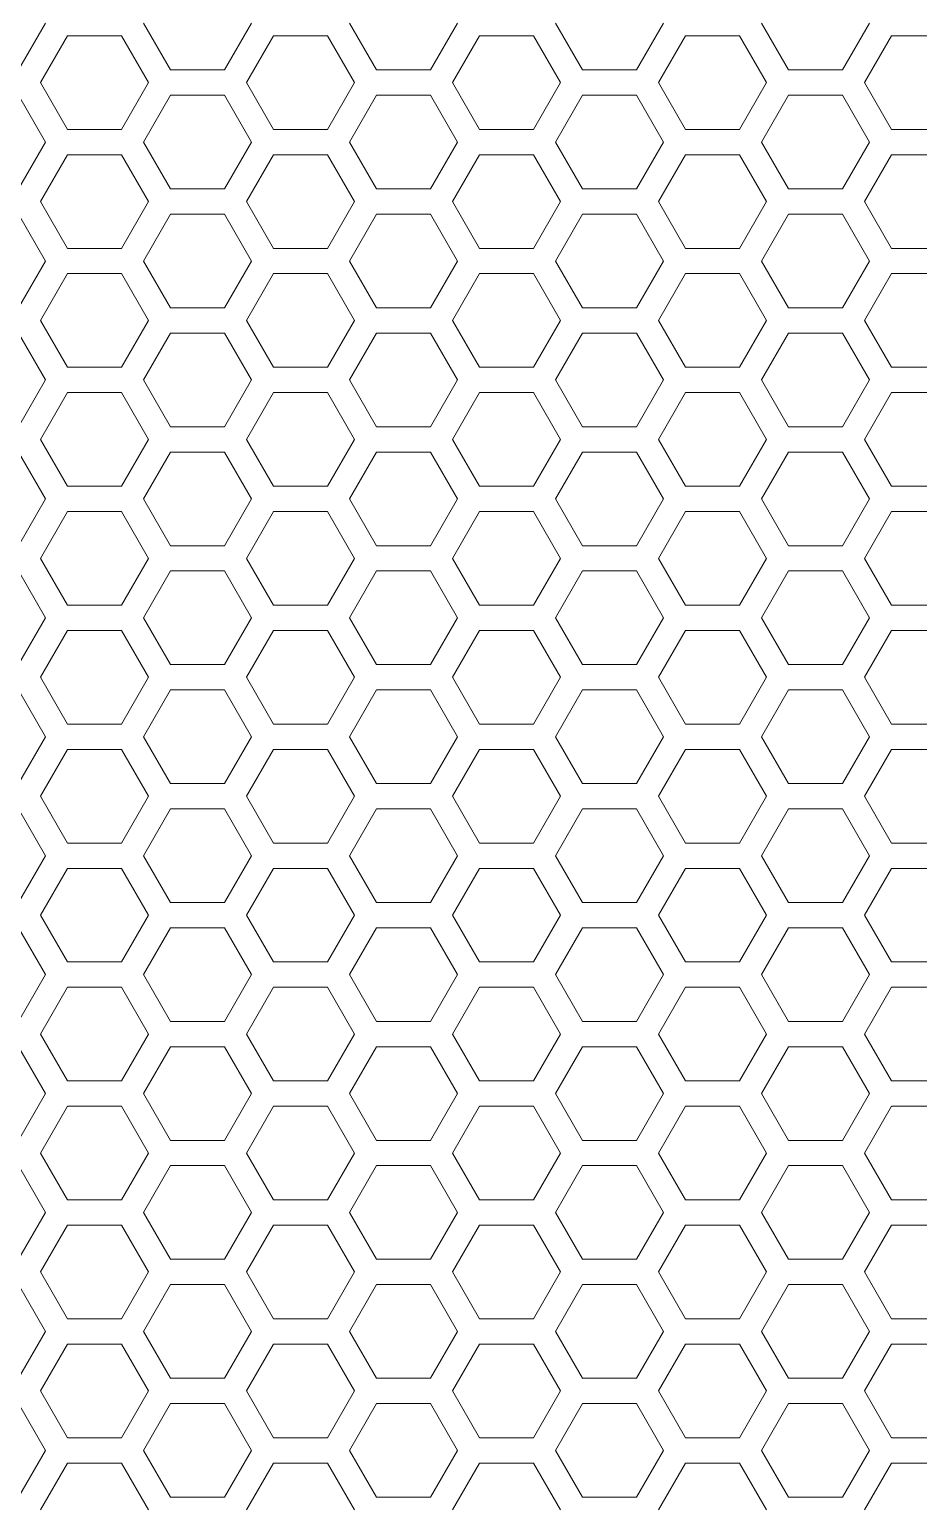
# Model space of a CAD drawing. Header units: millimetres. Extents: x 0 to 140, y -17 to 195.
# Drawn here: x 126.34 to 130.82, y 158.59 to 166.01 of the extents above; entities that cross this region are included whole.
import ezdxf

# ---------------------------------------------------------------- set-up
doc = ezdxf.new("R2010")
doc.units = ezdxf.units.MM
doc.layers.add('4203-42785_1_0', color=7, linetype='Continuous')

# ---------------------------------------------------------------- blocks, each defined once
blk = doc.blocks.new('a')
at = {"layer": '4203-42785_1_0', "color": 0, "linetype": 'ByBlock', "lineweight": 9}
for p, q in [((1509.9861, 474.0575), (1510.0928, 474.2424)), ((1510.4792, 474.2424), (1510.5859, 474.0575)), ((1510.7994, 474.0575), (1510.9061, 474.2424)), ((1511.2925, 474.2424), (1511.3992, 474.0575)), ((1511.6126, 474.0575), (1511.7193, 474.2424)), ((1512.1057, 474.2424), (1512.2124, 474.0575)), ((1512.4259, 474.0575), (1512.5326, 474.2424)), ((1512.919, 474.2424), (1513.0257, 474.0575)), ((1513.2391, 474.0575), (1513.3458, 474.2424)), ((1514.8656, 474.0575), (1514.9724, 474.2424)), ((1515.3587, 474.2424), (1515.4655, 474.0575)), ((1515.6789, 474.0575), (1515.7856, 474.2424)), ((1516.1721, 474.2424), (1516.2788, 474.0575)), ((1516.4922, 474.0575), (1516.5989, 474.2424)), ((1510.1793, 474.1925), (1510.0725, 474.0076)), ((1510.3927, 474.1925), (1510.1793, 474.1925)), ((1510.4994, 474.0076), (1510.3927, 474.1925)), ((1510.9926, 474.1925), (1510.8858, 474.0076)), ((1511.206, 474.1925), (1510.9926, 474.1925)), ((1511.3127, 474.0076), (1511.206, 474.1925)), ((1511.8058, 474.1925), (1511.6991, 474.0076)), ((1512.0192, 474.1925), (1511.8058, 474.1925)), ((1512.1259, 474.0076), (1512.0192, 474.1925)), ((1512.6191, 474.1925), (1512.5124, 474.0076)), ((1512.8325, 474.1925), (1512.6191, 474.1925)), ((1512.9393, 474.0076), (1512.8325, 474.1925)), ((1513.4323, 474.1925), (1513.3256, 474.0076)), ((1513.6457, 474.1925), (1513.4323, 474.1925)), ((1515.0588, 474.1925), (1514.9521, 474.0076)), ((1515.2723, 474.1925), (1515.0588, 474.1925)), ((1515.379, 474.0076), (1515.2723, 474.1925)), ((1515.8721, 474.1925), (1515.7654, 474.0076)), ((1516.0855, 474.1925), (1515.8721, 474.1925)), ((1516.1923, 474.0076), (1516.0855, 474.1925)), ((1510.5859, 474.0575), (1510.7994, 474.0575)), ((1511.3992, 474.0575), (1511.6126, 474.0575)), ((1512.2124, 474.0575), (1512.4259, 474.0575)), ((1513.0257, 474.0575), (1513.2391, 474.0575)), ((1515.4655, 474.0575), (1515.6789, 474.0575)), ((1516.2788, 474.0575), (1516.4922, 474.0575)), ((1510.0725, 474.0076), (1510.1793, 473.8227)), ((1510.3927, 473.8227), (1510.4994, 474.0076)), ((1510.8858, 474.0076), (1510.9926, 473.8227)), ((1511.206, 473.8227), (1511.3127, 474.0076)), ((1511.6991, 474.0076), (1511.8058, 473.8227)), ((1512.0192, 473.8227), (1512.1259, 474.0076)), ((1512.5124, 474.0076), (1512.6191, 473.8227)), ((1512.8325, 473.8227), (1512.9393, 474.0076)), ((1513.3256, 474.0076), (1513.4323, 473.8227)), ((1514.9521, 474.0076), (1515.0588, 473.8227)), ((1515.2723, 473.8227), (1515.379, 474.0076)), ((1515.7654, 474.0076), (1515.8721, 473.8227)), ((1516.0855, 473.8227), (1516.1923, 474.0076)), ((1510.0928, 473.7728), (1509.9861, 473.9577)), ((1510.5859, 473.9577), (1510.4792, 473.7728)), ((1510.7994, 473.9577), (1510.5859, 473.9577)), ((1510.9061, 473.7728), (1510.7994, 473.9577)), ((1511.3992, 473.9577), (1511.2925, 473.7728)), ((1511.6126, 473.9577), (1511.3992, 473.9577)), ((1511.7193, 473.7728), (1511.6126, 473.9577)), ((1512.2124, 473.9577), (1512.1057, 473.7728)), ((1512.4259, 473.9577), (1512.2124, 473.9577)), ((1512.5326, 473.7728), (1512.4259, 473.9577)), ((1513.0257, 473.9577), (1512.919, 473.7728)), ((1513.2391, 473.9577), (1513.0257, 473.9577)), ((1513.3458, 473.7728), (1513.2391, 473.9577)), ((1514.9724, 473.7728), (1514.8656, 473.9577)), ((1515.4655, 473.9577), (1515.3587, 473.7728)), ((1515.6789, 473.9577), (1515.4655, 473.9577)), ((1515.7856, 473.7728), (1515.6789, 473.9577)), ((1516.2788, 473.9577), (1516.1721, 473.7728)), ((1516.4922, 473.9577), (1516.2788, 473.9577)), ((1516.5989, 473.7728), (1516.4922, 473.9577)), ((1510.1793, 473.8227), (1510.3927, 473.8227)), ((1510.9926, 473.8227), (1511.206, 473.8227)), ((1511.8058, 473.8227), (1512.0192, 473.8227)), ((1512.6191, 473.8227), (1512.8325, 473.8227)), ((1513.4323, 473.8227), (1513.6457, 473.8227)), ((1515.0588, 473.8227), (1515.2723, 473.8227)), ((1515.8721, 473.8227), (1516.0855, 473.8227)), ((1509.9861, 473.588), (1510.0928, 473.7728)), ((1510.4792, 473.7728), (1510.5859, 473.588)), ((1510.7994, 473.588), (1510.9061, 473.7728)), ((1511.2925, 473.7728), (1511.3992, 473.588)), ((1511.6126, 473.588), (1511.7193, 473.7728)), ((1512.1057, 473.7728), (1512.2124, 473.588)), ((1512.4259, 473.588), (1512.5326, 473.7728)), ((1512.919, 473.7728), (1513.0257, 473.588)), ((1513.2391, 473.588), (1513.3458, 473.7728)), ((1514.8656, 473.588), (1514.9724, 473.7728)), ((1515.3587, 473.7728), (1515.4655, 473.588)), ((1515.6789, 473.588), (1515.7856, 473.7728)), ((1516.1721, 473.7728), (1516.2788, 473.588)), ((1516.4922, 473.588), (1516.5989, 473.7728)), ((1510.1793, 473.7229), (1510.0725, 473.538)), ((1510.3927, 473.7229), (1510.1793, 473.7229)), ((1510.4994, 473.538), (1510.3927, 473.7229)), ((1510.9926, 473.7229), (1510.8858, 473.538)), ((1511.206, 473.7229), (1510.9926, 473.7229)), ((1511.3127, 473.538), (1511.206, 473.7229)), ((1511.8058, 473.7229), (1511.6991, 473.538)), ((1512.0192, 473.7229), (1511.8058, 473.7229)), ((1512.1259, 473.538), (1512.0192, 473.7229)), ((1512.6191, 473.7229), (1512.5124, 473.538)), ((1512.8325, 473.7229), (1512.6191, 473.7229)), ((1512.9393, 473.538), (1512.8325, 473.7229)), ((1513.4323, 473.7229), (1513.3256, 473.538)), ((1513.6457, 473.7229), (1513.4323, 473.7229)), ((1515.0588, 473.7229), (1514.9521, 473.538)), ((1515.2723, 473.7229), (1515.0588, 473.7229)), ((1515.379, 473.538), (1515.2723, 473.7229)), ((1515.8721, 473.7229), (1515.7654, 473.538)), ((1516.0855, 473.7229), (1515.8721, 473.7229)), ((1516.1923, 473.538), (1516.0855, 473.7229)), ((1510.5859, 473.588), (1510.7994, 473.588)), ((1511.3992, 473.588), (1511.6126, 473.588)), ((1512.2124, 473.588), (1512.4259, 473.588)), ((1513.0257, 473.588), (1513.2391, 473.588)), ((1515.4655, 473.588), (1515.6789, 473.588)), ((1516.2788, 473.588), (1516.4922, 473.588)), ((1510.0725, 473.538), (1510.1793, 473.3532)), ((1510.3927, 473.3532), (1510.4994, 473.538)), ((1510.8858, 473.538), (1510.9926, 473.3532)), ((1511.206, 473.3532), (1511.3127, 473.538)), ((1511.6991, 473.538), (1511.8058, 473.3532)), ((1512.0192, 473.3532), (1512.1259, 473.538)), ((1512.5124, 473.538), (1512.6191, 473.3532)), ((1512.8325, 473.3532), (1512.9393, 473.538)), ((1513.3256, 473.538), (1513.4323, 473.3532)), ((1514.9521, 473.538), (1515.0588, 473.3532)), ((1515.2723, 473.3532), (1515.379, 473.538)), ((1515.7654, 473.538), (1515.8721, 473.3532)), ((1516.0855, 473.3532), (1516.1923, 473.538)), ((1510.0928, 473.3033), (1509.9861, 473.4881)), ((1510.5859, 473.4881), (1510.4792, 473.3033)), ((1510.7994, 473.4881), (1510.5859, 473.4881)), ((1510.9061, 473.3033), (1510.7994, 473.4881)), ((1511.3992, 473.4881), (1511.2925, 473.3033)), ((1511.6126, 473.4881), (1511.3992, 473.4881)), ((1511.7193, 473.3033), (1511.6126, 473.4881)), ((1512.2124, 473.4881), (1512.1057, 473.3033)), ((1512.4259, 473.4881), (1512.2124, 473.4881)), ((1512.5326, 473.3033), (1512.4259, 473.4881)), ((1513.0257, 473.4881), (1512.919, 473.3033)), ((1513.2391, 473.4881), (1513.0257, 473.4881)), ((1513.3458, 473.3033), (1513.2391, 473.4881)), ((1514.9724, 473.3033), (1514.8656, 473.4881)), ((1515.4655, 473.4881), (1515.3587, 473.3033)), ((1515.6789, 473.4881), (1515.4655, 473.4881)), ((1515.7856, 473.3033), (1515.6789, 473.4881)), ((1516.2788, 473.4881), (1516.1721, 473.3033)), ((1516.4922, 473.4881), (1516.2788, 473.4881)), ((1516.5989, 473.3033), (1516.4922, 473.4881)), ((1510.1793, 473.3532), (1510.3927, 473.3532)), ((1510.9926, 473.3532), (1511.206, 473.3532)), ((1511.8058, 473.3532), (1512.0192, 473.3532)), ((1512.6191, 473.3532), (1512.8325, 473.3532)), ((1513.4323, 473.3532), (1513.6457, 473.3532)), ((1515.0588, 473.3532), (1515.2723, 473.3532)), ((1515.8721, 473.3532), (1516.0855, 473.3532)), ((1509.9861, 473.1184), (1510.0928, 473.3033)), ((1510.4792, 473.3033), (1510.5859, 473.1184)), ((1510.7994, 473.1184), (1510.9061, 473.3033)), ((1511.2925, 473.3033), (1511.3992, 473.1184)), ((1511.6126, 473.1184), (1511.7193, 473.3033)), ((1512.1057, 473.3033), (1512.2124, 473.1184)), ((1512.4259, 473.1184), (1512.5326, 473.3033)), ((1512.919, 473.3033), (1513.0257, 473.1184)), ((1513.2391, 473.1184), (1513.3458, 473.3033)), ((1514.8656, 473.1184), (1514.9724, 473.3033)), ((1515.3587, 473.3033), (1515.4655, 473.1184)), ((1515.6789, 473.1184), (1515.7856, 473.3033)), ((1516.1721, 473.3033), (1516.2788, 473.1184)), ((1516.4922, 473.1184), (1516.5989, 473.3033)), ((1510.1793, 473.2534), (1510.0725, 473.0685)), ((1510.3927, 473.2534), (1510.1793, 473.2534)), ((1510.4994, 473.0685), (1510.3927, 473.2534)), ((1510.9926, 473.2534), (1510.8858, 473.0685)), ((1511.206, 473.2534), (1510.9926, 473.2534)), ((1511.3127, 473.0685), (1511.206, 473.2534)), ((1511.8058, 473.2534), (1511.6991, 473.0685)), ((1512.0192, 473.2534), (1511.8058, 473.2534)), ((1512.1259, 473.0685), (1512.0192, 473.2534)), ((1512.6191, 473.2534), (1512.5124, 473.0685)), ((1512.8325, 473.2534), (1512.6191, 473.2534)), ((1512.9393, 473.0685), (1512.8325, 473.2534)), ((1513.4323, 473.2534), (1513.3256, 473.0685)), ((1513.6457, 473.2534), (1513.4323, 473.2534)), ((1515.0588, 473.2534), (1514.9521, 473.0685)), ((1515.2723, 473.2534), (1515.0588, 473.2534)), ((1515.379, 473.0685), (1515.2723, 473.2534)), ((1515.8721, 473.2534), (1515.7654, 473.0685)), ((1516.0855, 473.2534), (1515.8721, 473.2534)), ((1516.1923, 473.0685), (1516.0855, 473.2534)), ((1510.5859, 473.1184), (1510.7994, 473.1184)), ((1511.3992, 473.1184), (1511.6126, 473.1184)), ((1512.2124, 473.1184), (1512.4259, 473.1184)), ((1513.0257, 473.1184), (1513.2391, 473.1184)), ((1515.4655, 473.1184), (1515.6789, 473.1184)), ((1516.2788, 473.1184), (1516.4922, 473.1184)), ((1510.0725, 473.0685), (1510.1793, 472.8836)), ((1510.3927, 472.8836), (1510.4994, 473.0685)), ((1510.8858, 473.0685), (1510.9926, 472.8836)), ((1511.206, 472.8836), (1511.3127, 473.0685)), ((1511.6991, 473.0685), (1511.8058, 472.8836)), ((1512.0192, 472.8836), (1512.1259, 473.0685)), ((1512.5124, 473.0685), (1512.6191, 472.8836)), ((1512.8325, 472.8836), (1512.9393, 473.0685)), ((1513.3256, 473.0685), (1513.4323, 472.8836)), ((1514.9521, 473.0685), (1515.0588, 472.8836)), ((1515.2723, 472.8836), (1515.379, 473.0685)), ((1515.7654, 473.0685), (1515.8721, 472.8836)), ((1516.0855, 472.8836), (1516.1923, 473.0685)), ((1510.0928, 472.8337), (1509.9861, 473.0186)), ((1510.5859, 473.0186), (1510.4792, 472.8337)), ((1510.7994, 473.0186), (1510.5859, 473.0186)), ((1510.9061, 472.8337), (1510.7994, 473.0186)), ((1511.3992, 473.0186), (1511.2925, 472.8337)), ((1511.6126, 473.0186), (1511.3992, 473.0186)), ((1511.7193, 472.8337), (1511.6126, 473.0186)), ((1512.2124, 473.0186), (1512.1057, 472.8337)), ((1512.4259, 473.0186), (1512.2124, 473.0186)), ((1512.5326, 472.8337), (1512.4259, 473.0186)), ((1513.0257, 473.0186), (1512.919, 472.8337)), ((1513.2391, 473.0186), (1513.0257, 473.0186)), ((1513.3458, 472.8337), (1513.2391, 473.0186)), ((1514.9724, 472.8337), (1514.8656, 473.0186)), ((1515.4655, 473.0186), (1515.3587, 472.8337)), ((1515.6789, 473.0186), (1515.4655, 473.0186)), ((1515.7856, 472.8337), (1515.6789, 473.0186)), ((1516.2788, 473.0186), (1516.1721, 472.8337)), ((1516.4922, 473.0186), (1516.2788, 473.0186)), ((1516.5989, 472.8337), (1516.4922, 473.0186)), ((1509.9861, 472.6489), (1510.0928, 472.8337)), ((1510.1793, 472.8836), (1510.3927, 472.8836)), ((1510.4792, 472.8337), (1510.5859, 472.6489)), ((1510.7994, 472.6489), (1510.9061, 472.8337)), ((1510.9926, 472.8836), (1511.206, 472.8836)), ((1511.2925, 472.8337), (1511.3992, 472.6489)), ((1511.6126, 472.6489), (1511.7193, 472.8337)), ((1511.8058, 472.8836), (1512.0192, 472.8836)), ((1512.1057, 472.8337), (1512.2124, 472.6489)), ((1512.4259, 472.6489), (1512.5326, 472.8337)), ((1512.6191, 472.8836), (1512.8325, 472.8836)), ((1512.919, 472.8337), (1513.0257, 472.6489)), ((1513.2391, 472.6489), (1513.3458, 472.8337)), ((1513.4323, 472.8836), (1513.6457, 472.8836)), ((1514.8656, 472.6489), (1514.9724, 472.8337)), ((1515.0588, 472.8836), (1515.2723, 472.8836)), ((1515.3587, 472.8337), (1515.4655, 472.6489)), ((1515.6789, 472.6489), (1515.7856, 472.8337)), ((1515.8721, 472.8836), (1516.0855, 472.8836)), ((1516.1721, 472.8337), (1516.2788, 472.6489)), ((1516.4922, 472.6489), (1516.5989, 472.8337)), ((1510.1793, 472.7838), (1510.0725, 472.599)), ((1510.3927, 472.7838), (1510.1793, 472.7838)), ((1510.4994, 472.599), (1510.3927, 472.7838)), ((1510.9926, 472.7838), (1510.8858, 472.599)), ((1511.206, 472.7838), (1510.9926, 472.7838)), ((1511.3127, 472.599), (1511.206, 472.7838)), ((1511.8058, 472.7838), (1511.6991, 472.599)), ((1512.0192, 472.7838), (1511.8058, 472.7838)), ((1512.1259, 472.599), (1512.0192, 472.7838)), ((1512.6191, 472.7838), (1512.5124, 472.599)), ((1512.8325, 472.7838), (1512.6191, 472.7838)), ((1512.9393, 472.599), (1512.8325, 472.7838)), ((1513.4323, 472.7838), (1513.3256, 472.599)), ((1513.6457, 472.7838), (1513.4323, 472.7838)), ((1515.0588, 472.7838), (1514.9521, 472.599)), ((1515.2723, 472.7838), (1515.0588, 472.7838)), ((1515.379, 472.599), (1515.2723, 472.7838)), ((1515.8721, 472.7838), (1515.7654, 472.599)), ((1516.0855, 472.7838), (1515.8721, 472.7838)), ((1516.1923, 472.599), (1516.0855, 472.7838)), ((1510.0725, 472.599), (1510.1793, 472.4141)), ((1510.3927, 472.4141), (1510.4994, 472.599)), ((1510.5859, 472.6489), (1510.7994, 472.6489)), ((1510.8858, 472.599), (1510.9926, 472.4141)), ((1511.206, 472.4141), (1511.3127, 472.599)), ((1511.3992, 472.6489), (1511.6126, 472.6489)), ((1511.6991, 472.599), (1511.8058, 472.4141)), ((1512.0192, 472.4141), (1512.1259, 472.599)), ((1512.2124, 472.6489), (1512.4259, 472.6489)), ((1512.5124, 472.599), (1512.6191, 472.4141)), ((1512.8325, 472.4141), (1512.9393, 472.599)), ((1513.0257, 472.6489), (1513.2391, 472.6489)), ((1513.3256, 472.599), (1513.4323, 472.4141)), ((1514.9521, 472.599), (1515.0588, 472.4141)), ((1515.2723, 472.4141), (1515.379, 472.599)), ((1515.4655, 472.6489), (1515.6789, 472.6489)), ((1515.7654, 472.599), (1515.8721, 472.4141)), ((1516.0855, 472.4141), (1516.1923, 472.599)), ((1516.2788, 472.6489), (1516.4922, 472.6489)), ((1510.0928, 472.3642), (1509.9861, 472.5491)), ((1510.5859, 472.5491), (1510.4792, 472.3642)), ((1510.7994, 472.5491), (1510.5859, 472.5491)), ((1510.9061, 472.3642), (1510.7994, 472.5491)), ((1511.3992, 472.5491), (1511.2925, 472.3642)), ((1511.6126, 472.5491), (1511.3992, 472.5491)), ((1511.7193, 472.3642), (1511.6126, 472.5491)), ((1512.2124, 472.5491), (1512.1057, 472.3642)), ((1512.4259, 472.5491), (1512.2124, 472.5491)), ((1512.5326, 472.3642), (1512.4259, 472.5491)), ((1513.0257, 472.5491), (1512.919, 472.3642)), ((1513.2391, 472.5491), (1513.0257, 472.5491)), ((1513.3458, 472.3642), (1513.2391, 472.5491)), ((1514.9724, 472.3642), (1514.8656, 472.5491)), ((1515.4655, 472.5491), (1515.3587, 472.3642)), ((1515.6789, 472.5491), (1515.4655, 472.5491)), ((1515.7856, 472.3642), (1515.6789, 472.5491)), ((1516.2788, 472.5491), (1516.1721, 472.3642)), ((1516.4922, 472.5491), (1516.2788, 472.5491)), ((1516.5989, 472.3642), (1516.4922, 472.5491)), ((1509.9861, 472.1793), (1510.0928, 472.3642)), ((1510.1793, 472.4141), (1510.3927, 472.4141)), ((1510.4792, 472.3642), (1510.5859, 472.1793)), ((1510.7994, 472.1793), (1510.9061, 472.3642)), ((1510.9926, 472.4141), (1511.206, 472.4141)), ((1511.2925, 472.3642), (1511.3992, 472.1793)), ((1511.6126, 472.1793), (1511.7193, 472.3642)), ((1511.8058, 472.4141), (1512.0192, 472.4141)), ((1512.1057, 472.3642), (1512.2124, 472.1793)), ((1512.4259, 472.1793), (1512.5326, 472.3642)), ((1512.6191, 472.4141), (1512.8325, 472.4141)), ((1512.919, 472.3642), (1513.0257, 472.1793)), ((1513.2391, 472.1793), (1513.3458, 472.3642)), ((1513.4323, 472.4141), (1513.6457, 472.4141)), ((1514.8656, 472.1793), (1514.9724, 472.3642)), ((1515.0588, 472.4141), (1515.2723, 472.4141)), ((1515.3587, 472.3642), (1515.4655, 472.1793)), ((1515.6789, 472.1793), (1515.7856, 472.3642)), ((1515.8721, 472.4141), (1516.0855, 472.4141)), ((1516.1721, 472.3642), (1516.2788, 472.1793)), ((1516.4922, 472.1793), (1516.5989, 472.3642)), ((1510.1793, 472.3143), (1510.0725, 472.1294)), ((1510.3927, 472.3143), (1510.1793, 472.3143)), ((1510.4994, 472.1294), (1510.3927, 472.3143)), ((1510.9926, 472.3143), (1510.8858, 472.1294)), ((1511.206, 472.3143), (1510.9926, 472.3143)), ((1511.3127, 472.1294), (1511.206, 472.3143)), ((1511.8058, 472.3143), (1511.6991, 472.1294)), ((1512.0192, 472.3143), (1511.8058, 472.3143)), ((1512.1259, 472.1294), (1512.0192, 472.3143)), ((1512.6191, 472.3143), (1512.5124, 472.1294)), ((1512.8325, 472.3143), (1512.6191, 472.3143)), ((1512.9393, 472.1294), (1512.8325, 472.3143)), ((1513.4323, 472.3143), (1513.3256, 472.1294)), ((1513.6457, 472.3143), (1513.4323, 472.3143)), ((1515.0588, 472.3143), (1514.9521, 472.1294)), ((1515.2723, 472.3143), (1515.0588, 472.3143)), ((1515.379, 472.1294), (1515.2723, 472.3143)), ((1515.8721, 472.3143), (1515.7654, 472.1294)), ((1516.0855, 472.3143), (1515.8721, 472.3143)), ((1516.1923, 472.1294), (1516.0855, 472.3143)), ((1510.0725, 472.1294), (1510.1793, 471.9446)), ((1510.3927, 471.9446), (1510.4994, 472.1294)), ((1510.5859, 472.1793), (1510.7994, 472.1793)), ((1510.8858, 472.1294), (1510.9926, 471.9446)), ((1511.206, 471.9446), (1511.3127, 472.1294)), ((1511.3992, 472.1793), (1511.6126, 472.1793)), ((1511.6991, 472.1294), (1511.8058, 471.9446)), ((1512.0192, 471.9446), (1512.1259, 472.1294)), ((1512.2124, 472.1793), (1512.4259, 472.1793)), ((1512.5124, 472.1294), (1512.6191, 471.9446)), ((1512.8325, 471.9446), (1512.9393, 472.1294)), ((1513.0257, 472.1793), (1513.2391, 472.1793)), ((1513.3256, 472.1294), (1513.4323, 471.9446)), ((1514.9521, 472.1294), (1515.0588, 471.9446)), ((1515.2723, 471.9446), (1515.379, 472.1294)), ((1515.4655, 472.1793), (1515.6789, 472.1793)), ((1515.7654, 472.1294), (1515.8721, 471.9446)), ((1516.0855, 471.9446), (1516.1923, 472.1294)), ((1516.2788, 472.1793), (1516.4922, 472.1793)), ((1510.0928, 471.8946), (1509.9861, 472.0795)), ((1510.5859, 472.0795), (1510.4792, 471.8946)), ((1510.7994, 472.0795), (1510.5859, 472.0795)), ((1510.9061, 471.8946), (1510.7994, 472.0795)), ((1511.3992, 472.0795), (1511.2925, 471.8946)), ((1511.6126, 472.0795), (1511.3992, 472.0795)), ((1511.7193, 471.8946), (1511.6126, 472.0795)), ((1512.2124, 472.0795), (1512.1057, 471.8946)), ((1512.4259, 472.0795), (1512.2124, 472.0795)), ((1512.5326, 471.8946), (1512.4259, 472.0795)), ((1513.0257, 472.0795), (1512.919, 471.8946)), ((1513.2391, 472.0795), (1513.0257, 472.0795)), ((1513.3458, 471.8946), (1513.2391, 472.0795)), ((1514.9724, 471.8946), (1514.8656, 472.0795)), ((1515.4655, 472.0795), (1515.3587, 471.8946)), ((1515.6789, 472.0795), (1515.4655, 472.0795)), ((1515.7856, 471.8946), (1515.6789, 472.0795)), ((1516.2788, 472.0795), (1516.1721, 471.8946)), ((1516.4922, 472.0795), (1516.2788, 472.0795)), ((1516.5989, 471.8946), (1516.4922, 472.0795)), ((1509.9861, 471.7098), (1510.0928, 471.8946)), ((1510.1793, 471.9446), (1510.3927, 471.9446)), ((1510.4792, 471.8946), (1510.5859, 471.7098)), ((1510.7994, 471.7098), (1510.9061, 471.8946)), ((1510.9926, 471.9446), (1511.206, 471.9446)), ((1511.2925, 471.8946), (1511.3992, 471.7098)), ((1511.6126, 471.7098), (1511.7193, 471.8946)), ((1511.8058, 471.9446), (1512.0192, 471.9446)), ((1512.1057, 471.8946), (1512.2124, 471.7098)), ((1512.4259, 471.7098), (1512.5326, 471.8946)), ((1512.6191, 471.9446), (1512.8325, 471.9446)), ((1512.919, 471.8946), (1513.0257, 471.7098)), ((1513.2391, 471.7098), (1513.3458, 471.8946)), ((1513.4323, 471.9446), (1513.6457, 471.9446)), ((1514.8656, 471.7098), (1514.9724, 471.8946)), ((1515.0588, 471.9446), (1515.2723, 471.9446)), ((1515.3587, 471.8946), (1515.4655, 471.7098)), ((1515.6789, 471.7098), (1515.7856, 471.8946)), ((1515.8721, 471.9446), (1516.0855, 471.9446)), ((1516.1721, 471.8946), (1516.2788, 471.7098)), ((1516.4922, 471.7098), (1516.5989, 471.8946)), ((1510.1793, 471.8447), (1510.0725, 471.6599)), ((1510.3927, 471.8447), (1510.1793, 471.8447)), ((1510.4994, 471.6599), (1510.3927, 471.8447)), ((1510.9926, 471.8447), (1510.8858, 471.6599)), ((1511.206, 471.8447), (1510.9926, 471.8447)), ((1511.3127, 471.6599), (1511.206, 471.8447)), ((1511.8058, 471.8447), (1511.6991, 471.6599)), ((1512.0192, 471.8447), (1511.8058, 471.8447)), ((1512.1259, 471.6599), (1512.0192, 471.8447)), ((1512.6191, 471.8447), (1512.5124, 471.6599)), ((1512.8325, 471.8447), (1512.6191, 471.8447)), ((1512.9393, 471.6599), (1512.8325, 471.8447)), ((1513.4323, 471.8447), (1513.3256, 471.6599)), ((1513.6457, 471.8447), (1513.4323, 471.8447)), ((1515.0588, 471.8447), (1514.9521, 471.6599)), ((1515.2723, 471.8447), (1515.0588, 471.8447)), ((1515.379, 471.6599), (1515.2723, 471.8447)), ((1515.8721, 471.8447), (1515.7654, 471.6599)), ((1516.0855, 471.8447), (1515.8721, 471.8447)), ((1516.1923, 471.6599), (1516.0855, 471.8447)), ((1510.5859, 471.7098), (1510.7994, 471.7098)), ((1511.3992, 471.7098), (1511.6126, 471.7098)), ((1512.2124, 471.7098), (1512.4259, 471.7098)), ((1513.0257, 471.7098), (1513.2391, 471.7098)), ((1515.4655, 471.7098), (1515.6789, 471.7098)), ((1516.2788, 471.7098), (1516.4922, 471.7098)), ((1510.0928, 471.4251), (1509.9861, 471.61)), ((1510.0725, 471.6599), (1510.1793, 471.475)), ((1510.3927, 471.475), (1510.4994, 471.6599)), ((1510.5859, 471.61), (1510.4792, 471.4251)), ((1510.7994, 471.61), (1510.5859, 471.61)), ((1510.9061, 471.4251), (1510.7994, 471.61)), ((1510.8858, 471.6599), (1510.9926, 471.475)), ((1511.206, 471.475), (1511.3127, 471.6599)), ((1511.3992, 471.61), (1511.2925, 471.4251)), ((1511.6126, 471.61), (1511.3992, 471.61)), ((1511.7193, 471.4251), (1511.6126, 471.61)), ((1511.6991, 471.6599), (1511.8058, 471.475)), ((1512.0192, 471.475), (1512.1259, 471.6599)), ((1512.2124, 471.61), (1512.1057, 471.4251)), ((1512.4259, 471.61), (1512.2124, 471.61)), ((1512.5326, 471.4251), (1512.4259, 471.61)), ((1512.5124, 471.6599), (1512.6191, 471.475)), ((1512.8325, 471.475), (1512.9393, 471.6599)), ((1513.0257, 471.61), (1512.919, 471.4251)), ((1513.2391, 471.61), (1513.0257, 471.61)), ((1513.3458, 471.4251), (1513.2391, 471.61)), ((1513.3256, 471.6599), (1513.4323, 471.475)), ((1514.9724, 471.4251), (1514.8656, 471.61)), ((1514.9521, 471.6599), (1515.0588, 471.475)), ((1515.2723, 471.475), (1515.379, 471.6599)), ((1515.4655, 471.61), (1515.3587, 471.4251)), ((1515.6789, 471.61), (1515.4655, 471.61)), ((1515.7856, 471.4251), (1515.6789, 471.61)), ((1515.7654, 471.6599), (1515.8721, 471.475)), ((1516.0855, 471.475), (1516.1923, 471.6599)), ((1516.2788, 471.61), (1516.1721, 471.4251)), ((1516.4922, 471.61), (1516.2788, 471.61)), ((1516.5989, 471.4251), (1516.4922, 471.61)), ((1510.1793, 471.475), (1510.3927, 471.475)), ((1510.9926, 471.475), (1511.206, 471.475)), ((1511.8058, 471.475), (1512.0192, 471.475)), ((1512.6191, 471.475), (1512.8325, 471.475)), ((1513.4323, 471.475), (1513.6457, 471.475)), ((1515.0588, 471.475), (1515.2723, 471.475)), ((1515.8721, 471.475), (1516.0855, 471.475)), ((1509.9861, 471.2402), (1510.0928, 471.4251)), ((1510.1793, 471.3752), (1510.0725, 471.1903)), ((1510.3927, 471.3752), (1510.1793, 471.3752)), ((1510.4994, 471.1903), (1510.3927, 471.3752)), ((1510.4792, 471.4251), (1510.5859, 471.2402)), ((1510.7994, 471.2402), (1510.9061, 471.4251)), ((1510.9926, 471.3752), (1510.8858, 471.1903)), ((1511.206, 471.3752), (1510.9926, 471.3752)), ((1511.3127, 471.1903), (1511.206, 471.3752)), ((1511.2925, 471.4251), (1511.3992, 471.2402)), ((1511.6126, 471.2402), (1511.7193, 471.4251)), ((1511.8058, 471.3752), (1511.6991, 471.1903)), ((1512.0192, 471.3752), (1511.8058, 471.3752)), ((1512.1259, 471.1903), (1512.0192, 471.3752)), ((1512.1057, 471.4251), (1512.2124, 471.2402)), ((1512.4259, 471.2402), (1512.5326, 471.4251)), ((1512.6191, 471.3752), (1512.5124, 471.1903)), ((1512.8325, 471.3752), (1512.6191, 471.3752)), ((1512.9393, 471.1903), (1512.8325, 471.3752)), ((1512.919, 471.4251), (1513.0257, 471.2402)), ((1513.2391, 471.2402), (1513.3458, 471.4251)), ((1513.4323, 471.3752), (1513.3256, 471.1903)), ((1513.6457, 471.3752), (1513.4323, 471.3752)), ((1514.8656, 471.2402), (1514.9724, 471.4251)), ((1515.0588, 471.3752), (1514.9521, 471.1903)), ((1515.2723, 471.3752), (1515.0588, 471.3752)), ((1515.379, 471.1903), (1515.2723, 471.3752)), ((1515.3587, 471.4251), (1515.4655, 471.2402)), ((1515.6789, 471.2402), (1515.7856, 471.4251)), ((1515.8721, 471.3752), (1515.7654, 471.1903)), ((1516.0855, 471.3752), (1515.8721, 471.3752)), ((1516.1923, 471.1903), (1516.0855, 471.3752)), ((1516.1721, 471.4251), (1516.2788, 471.2402)), ((1516.4922, 471.2402), (1516.5989, 471.4251)), ((1510.5859, 471.2402), (1510.7994, 471.2402)), ((1511.3992, 471.2402), (1511.6126, 471.2402)), ((1512.2124, 471.2402), (1512.4259, 471.2402)), ((1513.0257, 471.2402), (1513.2391, 471.2402)), ((1515.4655, 471.2402), (1515.6789, 471.2402)), ((1516.2788, 471.2402), (1516.4922, 471.2402)), ((1510.0928, 470.9556), (1509.9861, 471.1404)), ((1510.0725, 471.1903), (1510.1793, 471.0055)), ((1510.3927, 471.0055), (1510.4994, 471.1903)), ((1510.5859, 471.1404), (1510.4792, 470.9556)), ((1510.7994, 471.1404), (1510.5859, 471.1404)), ((1510.9061, 470.9556), (1510.7994, 471.1404)), ((1510.8858, 471.1903), (1510.9926, 471.0055)), ((1511.206, 471.0055), (1511.3127, 471.1903)), ((1511.3992, 471.1404), (1511.2925, 470.9556)), ((1511.6126, 471.1404), (1511.3992, 471.1404)), ((1511.7193, 470.9556), (1511.6126, 471.1404)), ((1511.6991, 471.1903), (1511.8058, 471.0055)), ((1512.0192, 471.0055), (1512.1259, 471.1903)), ((1512.2124, 471.1404), (1512.1057, 470.9556)), ((1512.4259, 471.1404), (1512.2124, 471.1404)), ((1512.5326, 470.9556), (1512.4259, 471.1404)), ((1512.5124, 471.1903), (1512.6191, 471.0055)), ((1512.8325, 471.0055), (1512.9393, 471.1903)), ((1513.0257, 471.1404), (1512.919, 470.9556)), ((1513.2391, 471.1404), (1513.0257, 471.1404)), ((1513.3458, 470.9556), (1513.2391, 471.1404)), ((1513.3256, 471.1903), (1513.4323, 471.0055)), ((1514.9724, 470.9556), (1514.8656, 471.1404)), ((1514.9521, 471.1903), (1515.0588, 471.0055)), ((1515.2723, 471.0055), (1515.379, 471.1903)), ((1515.4655, 471.1404), (1515.3587, 470.9556)), ((1515.6789, 471.1404), (1515.4655, 471.1404)), ((1515.7856, 470.9556), (1515.6789, 471.1404)), ((1515.7654, 471.1903), (1515.8721, 471.0055)), ((1516.0855, 471.0055), (1516.1923, 471.1903)), ((1516.2788, 471.1404), (1516.1721, 470.9556)), ((1516.4922, 471.1404), (1516.2788, 471.1404)), ((1516.5989, 470.9556), (1516.4922, 471.1404)), ((1510.1793, 471.0055), (1510.3927, 471.0055)), ((1510.9926, 471.0055), (1511.206, 471.0055)), ((1511.8058, 471.0055), (1512.0192, 471.0055)), ((1512.6191, 471.0055), (1512.8325, 471.0055)), ((1513.4323, 471.0055), (1513.6457, 471.0055)), ((1515.0588, 471.0055), (1515.2723, 471.0055)), ((1515.8721, 471.0055), (1516.0855, 471.0055)), ((1509.9861, 470.7707), (1510.0928, 470.9556)), ((1510.1793, 470.9056), (1510.0725, 470.7208)), ((1510.3927, 470.9056), (1510.1793, 470.9056)), ((1510.4994, 470.7208), (1510.3927, 470.9056)), ((1510.4792, 470.9556), (1510.5859, 470.7707)), ((1510.7994, 470.7707), (1510.9061, 470.9556)), ((1510.9926, 470.9056), (1510.8858, 470.7208)), ((1511.206, 470.9056), (1510.9926, 470.9056)), ((1511.3127, 470.7208), (1511.206, 470.9056)), ((1511.2925, 470.9556), (1511.3992, 470.7707)), ((1511.6126, 470.7707), (1511.7193, 470.9556)), ((1511.8058, 470.9056), (1511.6991, 470.7208)), ((1512.0192, 470.9056), (1511.8058, 470.9056)), ((1512.1259, 470.7208), (1512.0192, 470.9056)), ((1512.1057, 470.9556), (1512.2124, 470.7707)), ((1512.4259, 470.7707), (1512.5326, 470.9556)), ((1512.6191, 470.9056), (1512.5124, 470.7208)), ((1512.8325, 470.9056), (1512.6191, 470.9056)), ((1512.9393, 470.7208), (1512.8325, 470.9056)), ((1512.919, 470.9556), (1513.0257, 470.7707)), ((1513.2391, 470.7707), (1513.3458, 470.9556)), ((1513.4323, 470.9056), (1513.3256, 470.7208)), ((1513.6457, 470.9056), (1513.4323, 470.9056)), ((1514.8656, 470.7707), (1514.9724, 470.9556)), ((1515.0588, 470.9056), (1514.9521, 470.7208)), ((1515.2723, 470.9056), (1515.0588, 470.9056)), ((1515.379, 470.7208), (1515.2723, 470.9056)), ((1515.3587, 470.9556), (1515.4655, 470.7707)), ((1515.6789, 470.7707), (1515.7856, 470.9556)), ((1515.8721, 470.9056), (1515.7654, 470.7208)), ((1516.0855, 470.9056), (1515.8721, 470.9056)), ((1516.1923, 470.7208), (1516.0855, 470.9056)), ((1516.1721, 470.9556), (1516.2788, 470.7707)), ((1516.4922, 470.7707), (1516.5989, 470.9556)), ((1510.5859, 470.7707), (1510.7994, 470.7707)), ((1511.3992, 470.7707), (1511.6126, 470.7707)), ((1512.2124, 470.7707), (1512.4259, 470.7707)), ((1513.0257, 470.7707), (1513.2391, 470.7707)), ((1515.4655, 470.7707), (1515.6789, 470.7707)), ((1516.2788, 470.7707), (1516.4922, 470.7707)), ((1510.0725, 470.7208), (1510.1793, 470.5359)), ((1510.3927, 470.5359), (1510.4994, 470.7208)), ((1510.8858, 470.7208), (1510.9926, 470.5359)), ((1511.206, 470.5359), (1511.3127, 470.7208)), ((1511.6991, 470.7208), (1511.8058, 470.5359)), ((1512.0192, 470.5359), (1512.1259, 470.7208)), ((1512.5124, 470.7208), (1512.6191, 470.5359)), ((1512.8325, 470.5359), (1512.9393, 470.7208)), ((1513.3256, 470.7208), (1513.4323, 470.5359)), ((1514.9521, 470.7208), (1515.0588, 470.5359)), ((1515.2723, 470.5359), (1515.379, 470.7208)), ((1515.7654, 470.7208), (1515.8721, 470.5359)), ((1516.0855, 470.5359), (1516.1923, 470.7208)), ((1510.0928, 470.486), (1509.9861, 470.6709)), ((1510.5859, 470.6709), (1510.4792, 470.486)), ((1510.7994, 470.6709), (1510.5859, 470.6709)), ((1510.9061, 470.486), (1510.7994, 470.6709)), ((1511.3992, 470.6709), (1511.2925, 470.486)), ((1511.6126, 470.6709), (1511.3992, 470.6709)), ((1511.7193, 470.486), (1511.6126, 470.6709)), ((1512.2124, 470.6709), (1512.1057, 470.486)), ((1512.4259, 470.6709), (1512.2124, 470.6709)), ((1512.5326, 470.486), (1512.4259, 470.6709)), ((1513.0257, 470.6709), (1512.919, 470.486)), ((1513.2391, 470.6709), (1513.0257, 470.6709)), ((1513.3458, 470.486), (1513.2391, 470.6709)), ((1514.9724, 470.486), (1514.8656, 470.6709)), ((1515.4655, 470.6709), (1515.3587, 470.486)), ((1515.6789, 470.6709), (1515.4655, 470.6709)), ((1515.7856, 470.486), (1515.6789, 470.6709)), ((1516.2788, 470.6709), (1516.1721, 470.486)), ((1516.4922, 470.6709), (1516.2788, 470.6709)), ((1516.5989, 470.486), (1516.4922, 470.6709)), ((1510.1793, 470.5359), (1510.3927, 470.5359)), ((1510.9926, 470.5359), (1511.206, 470.5359)), ((1511.8058, 470.5359), (1512.0192, 470.5359)), ((1512.6191, 470.5359), (1512.8325, 470.5359)), ((1513.4323, 470.5359), (1513.6457, 470.5359)), ((1515.0588, 470.5359), (1515.2723, 470.5359)), ((1515.8721, 470.5359), (1516.0855, 470.5359)), ((1509.9861, 470.3011), (1510.0928, 470.486)), ((1510.4792, 470.486), (1510.5859, 470.3011)), ((1510.7994, 470.3011), (1510.9061, 470.486)), ((1511.2925, 470.486), (1511.3992, 470.3011)), ((1511.6126, 470.3011), (1511.7193, 470.486)), ((1512.1057, 470.486), (1512.2124, 470.3011)), ((1512.4259, 470.3011), (1512.5326, 470.486)), ((1512.919, 470.486), (1513.0257, 470.3011)), ((1513.2391, 470.3011), (1513.3458, 470.486)), ((1514.8656, 470.3011), (1514.9724, 470.486)), ((1515.3587, 470.486), (1515.4655, 470.3011)), ((1515.6789, 470.3011), (1515.7856, 470.486)), ((1516.1721, 470.486), (1516.2788, 470.3011)), ((1516.4922, 470.3011), (1516.5989, 470.486)), ((1510.1793, 470.4361), (1510.0725, 470.2512)), ((1510.3927, 470.4361), (1510.1793, 470.4361)), ((1510.4994, 470.2512), (1510.3927, 470.4361)), ((1510.9926, 470.4361), (1510.8858, 470.2512)), ((1511.206, 470.4361), (1510.9926, 470.4361)), ((1511.3127, 470.2512), (1511.206, 470.4361)), ((1511.8058, 470.4361), (1511.6991, 470.2512)), ((1512.0192, 470.4361), (1511.8058, 470.4361)), ((1512.1259, 470.2512), (1512.0192, 470.4361)), ((1512.6191, 470.4361), (1512.5124, 470.2512)), ((1512.8325, 470.4361), (1512.6191, 470.4361)), ((1512.9393, 470.2512), (1512.8325, 470.4361)), ((1513.4323, 470.4361), (1513.3256, 470.2512)), ((1513.6457, 470.4361), (1513.4323, 470.4361)), ((1515.0588, 470.4361), (1514.9521, 470.2512)), ((1515.2723, 470.4361), (1515.0588, 470.4361)), ((1515.379, 470.2512), (1515.2723, 470.4361)), ((1515.8721, 470.4361), (1515.7654, 470.2512)), ((1516.0855, 470.4361), (1515.8721, 470.4361)), ((1516.1923, 470.2512), (1516.0855, 470.4361)), ((1510.5859, 470.3011), (1510.7994, 470.3011)), ((1511.3992, 470.3011), (1511.6126, 470.3011)), ((1512.2124, 470.3011), (1512.4259, 470.3011)), ((1513.0257, 470.3011), (1513.2391, 470.3011)), ((1515.4655, 470.3011), (1515.6789, 470.3011)), ((1516.2788, 470.3011), (1516.4922, 470.3011)), ((1510.0725, 470.2512), (1510.1793, 470.0664)), ((1510.3927, 470.0664), (1510.4994, 470.2512)), ((1510.8858, 470.2512), (1510.9926, 470.0664)), ((1511.206, 470.0664), (1511.3127, 470.2512)), ((1511.6991, 470.2512), (1511.8058, 470.0664)), ((1512.0192, 470.0664), (1512.1259, 470.2512)), ((1512.5124, 470.2512), (1512.6191, 470.0664)), ((1512.8325, 470.0664), (1512.9393, 470.2512)), ((1513.3256, 470.2512), (1513.4323, 470.0664)), ((1514.9521, 470.2512), (1515.0588, 470.0664)), ((1515.2723, 470.0664), (1515.379, 470.2512)), ((1515.7654, 470.2512), (1515.8721, 470.0664)), ((1516.0855, 470.0664), (1516.1923, 470.2512)), ((1510.0928, 470.0165), (1509.9861, 470.2013)), ((1510.5859, 470.2013), (1510.4792, 470.0165)), ((1510.7994, 470.2013), (1510.5859, 470.2013)), ((1510.9061, 470.0165), (1510.7994, 470.2013)), ((1511.3992, 470.2013), (1511.2925, 470.0165)), ((1511.6126, 470.2013), (1511.3992, 470.2013)), ((1511.7193, 470.0165), (1511.6126, 470.2013)), ((1512.2124, 470.2013), (1512.1057, 470.0165)), ((1512.4259, 470.2013), (1512.2124, 470.2013)), ((1512.5326, 470.0165), (1512.4259, 470.2013)), ((1513.0257, 470.2013), (1512.919, 470.0165)), ((1513.2391, 470.2013), (1513.0257, 470.2013)), ((1513.3458, 470.0165), (1513.2391, 470.2013)), ((1514.9724, 470.0165), (1514.8656, 470.2013)), ((1515.4655, 470.2013), (1515.3587, 470.0165)), ((1515.6789, 470.2013), (1515.4655, 470.2013)), ((1515.7856, 470.0165), (1515.6789, 470.2013)), ((1516.2788, 470.2013), (1516.1721, 470.0165)), ((1516.4922, 470.2013), (1516.2788, 470.2013)), ((1516.5989, 470.0165), (1516.4922, 470.2013)), ((1510.1793, 470.0664), (1510.3927, 470.0664)), ((1510.9926, 470.0664), (1511.206, 470.0664)), ((1511.8058, 470.0664), (1512.0192, 470.0664)), ((1512.6191, 470.0664), (1512.8325, 470.0664)), ((1513.4323, 470.0664), (1513.6457, 470.0664)), ((1515.0588, 470.0664), (1515.2723, 470.0664)), ((1515.8721, 470.0664), (1516.0855, 470.0664)), ((1509.9861, 469.8316), (1510.0928, 470.0165)), ((1510.4792, 470.0165), (1510.5859, 469.8316)), ((1510.7994, 469.8316), (1510.9061, 470.0165)), ((1511.2925, 470.0165), (1511.3992, 469.8316)), ((1511.6126, 469.8316), (1511.7193, 470.0165)), ((1512.1057, 470.0165), (1512.2124, 469.8316)), ((1512.4259, 469.8316), (1512.5326, 470.0165)), ((1512.919, 470.0165), (1513.0257, 469.8316)), ((1513.2391, 469.8316), (1513.3458, 470.0165)), ((1514.8656, 469.8316), (1514.9724, 470.0165)), ((1515.3587, 470.0165), (1515.4655, 469.8316)), ((1515.6789, 469.8316), (1515.7856, 470.0165)), ((1516.1721, 470.0165), (1516.2788, 469.8316)), ((1516.4922, 469.8316), (1516.5989, 470.0165)), ((1510.1793, 469.9666), (1510.0725, 469.7817)), ((1510.3927, 469.9666), (1510.1793, 469.9666)), ((1510.4994, 469.7817), (1510.3927, 469.9666)), ((1510.9926, 469.9666), (1510.8858, 469.7817)), ((1511.206, 469.9666), (1510.9926, 469.9666)), ((1511.3127, 469.7817), (1511.206, 469.9666)), ((1511.8058, 469.9666), (1511.6991, 469.7817)), ((1512.0192, 469.9666), (1511.8058, 469.9666)), ((1512.1259, 469.7817), (1512.0192, 469.9666)), ((1512.6191, 469.9666), (1512.5124, 469.7817)), ((1512.8325, 469.9666), (1512.6191, 469.9666)), ((1512.9393, 469.7817), (1512.8325, 469.9666)), ((1513.4323, 469.9666), (1513.3256, 469.7817)), ((1513.6457, 469.9666), (1513.4323, 469.9666)), ((1515.0588, 469.9666), (1514.9521, 469.7817)), ((1515.2723, 469.9666), (1515.0588, 469.9666)), ((1515.379, 469.7817), (1515.2723, 469.9666)), ((1515.8721, 469.9666), (1515.7654, 469.7817)), ((1516.0855, 469.9666), (1515.8721, 469.9666)), ((1516.1923, 469.7817), (1516.0855, 469.9666)), ((1510.5859, 469.8316), (1510.7994, 469.8316)), ((1511.3992, 469.8316), (1511.6126, 469.8316)), ((1512.2124, 469.8316), (1512.4259, 469.8316)), ((1513.0257, 469.8316), (1513.2391, 469.8316)), ((1515.4655, 469.8316), (1515.6789, 469.8316)), ((1516.2788, 469.8316), (1516.4922, 469.8316)), ((1510.0725, 469.7817), (1510.1793, 469.5968)), ((1510.3927, 469.5968), (1510.4994, 469.7817)), ((1510.8858, 469.7817), (1510.9926, 469.5968)), ((1511.206, 469.5968), (1511.3127, 469.7817)), ((1511.6991, 469.7817), (1511.8058, 469.5968)), ((1512.0192, 469.5968), (1512.1259, 469.7817)), ((1512.5124, 469.7817), (1512.6191, 469.5968)), ((1512.8325, 469.5968), (1512.9393, 469.7817)), ((1513.3256, 469.7817), (1513.4323, 469.5968)), ((1514.9521, 469.7817), (1515.0588, 469.5968)), ((1515.2723, 469.5968), (1515.379, 469.7817)), ((1515.7654, 469.7817), (1515.8721, 469.5968)), ((1516.0855, 469.5968), (1516.1923, 469.7817)), ((1510.0928, 469.5469), (1509.9861, 469.7318)), ((1510.5859, 469.7318), (1510.4792, 469.5469)), ((1510.7994, 469.7318), (1510.5859, 469.7318)), ((1510.9061, 469.5469), (1510.7994, 469.7318)), ((1511.3992, 469.7318), (1511.2925, 469.5469)), ((1511.6126, 469.7318), (1511.3992, 469.7318)), ((1511.7193, 469.5469), (1511.6126, 469.7318)), ((1512.2124, 469.7318), (1512.1057, 469.5469)), ((1512.4259, 469.7318), (1512.2124, 469.7318)), ((1512.5326, 469.5469), (1512.4259, 469.7318)), ((1513.0257, 469.7318), (1512.919, 469.5469)), ((1513.2391, 469.7318), (1513.0257, 469.7318)), ((1513.3458, 469.5469), (1513.2391, 469.7318)), ((1514.9724, 469.5469), (1514.8656, 469.7318)), ((1515.4655, 469.7318), (1515.3587, 469.5469)), ((1515.6789, 469.7318), (1515.4655, 469.7318)), ((1515.7856, 469.5469), (1515.6789, 469.7318)), ((1516.2788, 469.7318), (1516.1721, 469.5469)), ((1516.4922, 469.7318), (1516.2788, 469.7318)), ((1516.5989, 469.5469), (1516.4922, 469.7318)), ((1510.1793, 469.5968), (1510.3927, 469.5968)), ((1510.9926, 469.5968), (1511.206, 469.5968)), ((1511.8058, 469.5968), (1512.0192, 469.5968)), ((1512.6191, 469.5968), (1512.8325, 469.5968)), ((1513.4323, 469.5968), (1513.6457, 469.5968)), ((1515.0588, 469.5968), (1515.2723, 469.5968)), ((1515.8721, 469.5968), (1516.0855, 469.5968)), ((1509.9861, 469.3621), (1510.0928, 469.5469)), ((1510.4792, 469.5469), (1510.5859, 469.3621)), ((1510.7994, 469.3621), (1510.9061, 469.5469)), ((1511.2925, 469.5469), (1511.3992, 469.3621)), ((1511.6126, 469.3621), (1511.7193, 469.5469)), ((1512.1057, 469.5469), (1512.2124, 469.3621)), ((1512.4259, 469.3621), (1512.5326, 469.5469)), ((1512.919, 469.5469), (1513.0257, 469.3621)), ((1513.2391, 469.3621), (1513.3458, 469.5469)), ((1514.8656, 469.3621), (1514.9724, 469.5469)), ((1515.3587, 469.5469), (1515.4655, 469.3621)), ((1515.6789, 469.3621), (1515.7856, 469.5469)), ((1516.1721, 469.5469), (1516.2788, 469.3621)), ((1516.4922, 469.3621), (1516.5989, 469.5469)), ((1510.1793, 469.497), (1510.0725, 469.3122)), ((1510.3927, 469.497), (1510.1793, 469.497)), ((1510.4994, 469.3122), (1510.3927, 469.497)), ((1510.9926, 469.497), (1510.8858, 469.3122)), ((1511.206, 469.497), (1510.9926, 469.497)), ((1511.3127, 469.3122), (1511.206, 469.497)), ((1511.8058, 469.497), (1511.6991, 469.3122)), ((1512.0192, 469.497), (1511.8058, 469.497)), ((1512.1259, 469.3122), (1512.0192, 469.497)), ((1512.6191, 469.497), (1512.5124, 469.3122)), ((1512.8325, 469.497), (1512.6191, 469.497)), ((1512.9393, 469.3122), (1512.8325, 469.497)), ((1513.4323, 469.497), (1513.3256, 469.3122)), ((1513.6457, 469.497), (1513.4323, 469.497)), ((1515.0588, 469.497), (1514.9521, 469.3122)), ((1515.2723, 469.497), (1515.0588, 469.497)), ((1515.379, 469.3122), (1515.2723, 469.497)), ((1515.8721, 469.497), (1515.7654, 469.3122)), ((1516.0855, 469.497), (1515.8721, 469.497)), ((1516.1923, 469.3122), (1516.0855, 469.497)), ((1510.5859, 469.3621), (1510.7994, 469.3621)), ((1511.3992, 469.3621), (1511.6126, 469.3621)), ((1512.2124, 469.3621), (1512.4259, 469.3621)), ((1513.0257, 469.3621), (1513.2391, 469.3621)), ((1515.4655, 469.3621), (1515.6789, 469.3621)), ((1516.2788, 469.3621), (1516.4922, 469.3621)), ((1510.0725, 469.3122), (1510.1793, 469.1273)), ((1510.3927, 469.1273), (1510.4994, 469.3122)), ((1510.8858, 469.3122), (1510.9926, 469.1273)), ((1511.206, 469.1273), (1511.3127, 469.3122)), ((1511.6991, 469.3122), (1511.8058, 469.1273)), ((1512.0192, 469.1273), (1512.1259, 469.3122)), ((1512.5124, 469.3122), (1512.6191, 469.1273)), ((1512.8325, 469.1273), (1512.9393, 469.3122)), ((1513.3256, 469.3122), (1513.4323, 469.1273)), ((1514.9521, 469.3122), (1515.0588, 469.1273)), ((1515.2723, 469.1273), (1515.379, 469.3122)), ((1515.7654, 469.3122), (1515.8721, 469.1273)), ((1516.0855, 469.1273), (1516.1923, 469.3122)), ((1510.0928, 469.0774), (1509.9861, 469.2622)), ((1510.5859, 469.2622), (1510.4792, 469.0774)), ((1510.7994, 469.2622), (1510.5859, 469.2622)), ((1510.9061, 469.0774), (1510.7994, 469.2622)), ((1511.3992, 469.2622), (1511.2925, 469.0774)), ((1511.6126, 469.2622), (1511.3992, 469.2622)), ((1511.7193, 469.0774), (1511.6126, 469.2622)), ((1512.2124, 469.2622), (1512.1057, 469.0774)), ((1512.4259, 469.2622), (1512.2124, 469.2622)), ((1512.5326, 469.0774), (1512.4259, 469.2622)), ((1513.0257, 469.2622), (1512.919, 469.0774)), ((1513.2391, 469.2622), (1513.0257, 469.2622)), ((1513.3458, 469.0774), (1513.2391, 469.2622)), ((1514.9724, 469.0774), (1514.8656, 469.2622)), ((1515.4655, 469.2622), (1515.3587, 469.0774)), ((1515.6789, 469.2622), (1515.4655, 469.2622)), ((1515.7856, 469.0774), (1515.6789, 469.2622)), ((1516.2788, 469.2622), (1516.1721, 469.0774)), ((1516.4922, 469.2622), (1516.2788, 469.2622)), ((1516.5989, 469.0774), (1516.4922, 469.2622)), ((1510.1793, 469.1273), (1510.3927, 469.1273)), ((1510.9926, 469.1273), (1511.206, 469.1273)), ((1511.8058, 469.1273), (1512.0192, 469.1273)), ((1512.6191, 469.1273), (1512.8325, 469.1273)), ((1513.4323, 469.1273), (1513.6457, 469.1273)), ((1515.0588, 469.1273), (1515.2723, 469.1273)), ((1515.8721, 469.1273), (1516.0855, 469.1273)), ((1509.9861, 468.8925), (1510.0928, 469.0774)), ((1510.4792, 469.0774), (1510.5859, 468.8925)), ((1510.7994, 468.8925), (1510.9061, 469.0774)), ((1511.2925, 469.0774), (1511.3992, 468.8925)), ((1511.6126, 468.8925), (1511.7193, 469.0774)), ((1512.1057, 469.0774), (1512.2124, 468.8925)), ((1512.4259, 468.8925), (1512.5326, 469.0774)), ((1512.919, 469.0774), (1513.0257, 468.8925)), ((1513.2391, 468.8925), (1513.3458, 469.0774)), ((1514.8656, 468.8925), (1514.9724, 469.0774)), ((1515.3587, 469.0774), (1515.4655, 468.8925)), ((1515.6789, 468.8925), (1515.7856, 469.0774)), ((1516.1721, 469.0774), (1516.2788, 468.8925)), ((1516.4922, 468.8925), (1516.5989, 469.0774)), ((1510.1793, 469.0275), (1510.0725, 468.8426)), ((1510.3927, 469.0275), (1510.1793, 469.0275)), ((1510.4994, 468.8426), (1510.3927, 469.0275)), ((1510.9926, 469.0275), (1510.8858, 468.8426)), ((1511.206, 469.0275), (1510.9926, 469.0275)), ((1511.3127, 468.8426), (1511.206, 469.0275)), ((1511.8058, 469.0275), (1511.6991, 468.8426)), ((1512.0192, 469.0275), (1511.8058, 469.0275)), ((1512.1259, 468.8426), (1512.0192, 469.0275)), ((1512.6191, 469.0275), (1512.5124, 468.8426)), ((1512.8325, 469.0275), (1512.6191, 469.0275)), ((1512.9393, 468.8426), (1512.8325, 469.0275)), ((1513.4323, 469.0275), (1513.3256, 468.8426)), ((1513.6457, 469.0275), (1513.4323, 469.0275)), ((1515.0588, 469.0275), (1514.9521, 468.8426)), ((1515.2723, 469.0275), (1515.0588, 469.0275)), ((1515.379, 468.8426), (1515.2723, 469.0275)), ((1515.8721, 469.0275), (1515.7654, 468.8426)), ((1516.0855, 469.0275), (1515.8721, 469.0275)), ((1516.1923, 468.8426), (1516.0855, 469.0275)), ((1510.5859, 468.8925), (1510.7994, 468.8925)), ((1511.3992, 468.8925), (1511.6126, 468.8925)), ((1512.2124, 468.8925), (1512.4259, 468.8925)), ((1513.0257, 468.8925), (1513.2391, 468.8925)), ((1515.4655, 468.8925), (1515.6789, 468.8925)), ((1516.2788, 468.8925), (1516.4922, 468.8925)), ((1510.0725, 468.8426), (1510.1793, 468.6577)), ((1510.3927, 468.6577), (1510.4994, 468.8426)), ((1510.8858, 468.8426), (1510.9926, 468.6577)), ((1511.206, 468.6577), (1511.3127, 468.8426)), ((1511.6991, 468.8426), (1511.8058, 468.6577)), ((1512.0192, 468.6577), (1512.1259, 468.8426)), ((1512.5124, 468.8426), (1512.6191, 468.6577)), ((1512.8325, 468.6577), (1512.9393, 468.8426)), ((1513.3256, 468.8426), (1513.4323, 468.6577)), ((1514.9521, 468.8426), (1515.0588, 468.6577)), ((1515.2723, 468.6577), (1515.379, 468.8426)), ((1515.7654, 468.8426), (1515.8721, 468.6577)), ((1516.0855, 468.6577), (1516.1923, 468.8426)), ((1510.0928, 468.6078), (1509.9861, 468.7927)), ((1510.5859, 468.7927), (1510.4792, 468.6078)), ((1510.7994, 468.7927), (1510.5859, 468.7927)), ((1510.9061, 468.6078), (1510.7994, 468.7927)), ((1511.3992, 468.7927), (1511.2925, 468.6078)), ((1511.6126, 468.7927), (1511.3992, 468.7927)), ((1511.7193, 468.6078), (1511.6126, 468.7927)), ((1512.2124, 468.7927), (1512.1057, 468.6078)), ((1512.4259, 468.7927), (1512.2124, 468.7927)), ((1512.5326, 468.6078), (1512.4259, 468.7927)), ((1513.0257, 468.7927), (1512.919, 468.6078)), ((1513.2391, 468.7927), (1513.0257, 468.7927)), ((1513.3458, 468.6078), (1513.2391, 468.7927)), ((1514.9724, 468.6078), (1514.8656, 468.7927)), ((1515.4655, 468.7927), (1515.3587, 468.6078)), ((1515.6789, 468.7927), (1515.4655, 468.7927)), ((1515.7856, 468.6078), (1515.6789, 468.7927)), ((1516.2788, 468.7927), (1516.1721, 468.6078)), ((1516.4922, 468.7927), (1516.2788, 468.7927)), ((1516.5989, 468.6078), (1516.4922, 468.7927)), ((1510.1793, 468.6577), (1510.3927, 468.6577)), ((1510.9926, 468.6577), (1511.206, 468.6577)), ((1511.8058, 468.6577), (1512.0192, 468.6577)), ((1512.6191, 468.6577), (1512.8325, 468.6577)), ((1513.4323, 468.6577), (1513.6457, 468.6577)), ((1515.0588, 468.6577), (1515.2723, 468.6577)), ((1515.8721, 468.6577), (1516.0855, 468.6577)), ((1509.9861, 468.423), (1510.0928, 468.6078)), ((1510.4792, 468.6078), (1510.5859, 468.423)), ((1510.7994, 468.423), (1510.9061, 468.6078)), ((1511.2925, 468.6078), (1511.3992, 468.423)), ((1511.6126, 468.423), (1511.7193, 468.6078)), ((1512.1057, 468.6078), (1512.2124, 468.423)), ((1512.4259, 468.423), (1512.5326, 468.6078)), ((1512.919, 468.6078), (1513.0257, 468.423)), ((1513.2391, 468.423), (1513.3458, 468.6078)), ((1514.8656, 468.423), (1514.9724, 468.6078)), ((1515.3587, 468.6078), (1515.4655, 468.423)), ((1515.6789, 468.423), (1515.7856, 468.6078)), ((1516.1721, 468.6078), (1516.2788, 468.423)), ((1516.4922, 468.423), (1516.5989, 468.6078)), ((1510.1793, 468.5579), (1510.0725, 468.3731)), ((1510.3927, 468.5579), (1510.1793, 468.5579)), ((1510.4994, 468.3731), (1510.3927, 468.5579)), ((1510.9926, 468.5579), (1510.8858, 468.3731)), ((1511.206, 468.5579), (1510.9926, 468.5579)), ((1511.3127, 468.3731), (1511.206, 468.5579)), ((1511.8058, 468.5579), (1511.6991, 468.3731)), ((1512.0192, 468.5579), (1511.8058, 468.5579)), ((1512.1259, 468.3731), (1512.0192, 468.5579)), ((1512.6191, 468.5579), (1512.5124, 468.3731)), ((1512.8325, 468.5579), (1512.6191, 468.5579)), ((1512.9393, 468.3731), (1512.8325, 468.5579)), ((1513.4323, 468.5579), (1513.3256, 468.3731)), ((1513.6457, 468.5579), (1513.4323, 468.5579)), ((1515.0588, 468.5579), (1514.9521, 468.3731)), ((1515.2723, 468.5579), (1515.0588, 468.5579)), ((1515.379, 468.3731), (1515.2723, 468.5579)), ((1515.8721, 468.5579), (1515.7654, 468.3731)), ((1516.0855, 468.5579), (1515.8721, 468.5579)), ((1516.1923, 468.3731), (1516.0855, 468.5579)), ((1510.5859, 468.423), (1510.7994, 468.423)), ((1511.3992, 468.423), (1511.6126, 468.423)), ((1512.2124, 468.423), (1512.4259, 468.423)), ((1513.0257, 468.423), (1513.2391, 468.423)), ((1515.4655, 468.423), (1515.6789, 468.423)), ((1516.2788, 468.423), (1516.4922, 468.423))]:
    blk.add_line(p, q, dxfattribs=at)

msp = doc.modelspace()

# ---------------------------------------------------------------- block references
at = {"lineweight": 15, "xscale": 1.275468447124703, "yscale": 1.275468447124703, "zscale": 1.275468447124703}
for p in [(-1805.8773, -438.8363), (-1799.6535, -438.8363)]:
    msp.add_blockref('a', p, dxfattribs=at)

doc.saveas('drawing.dxf')
